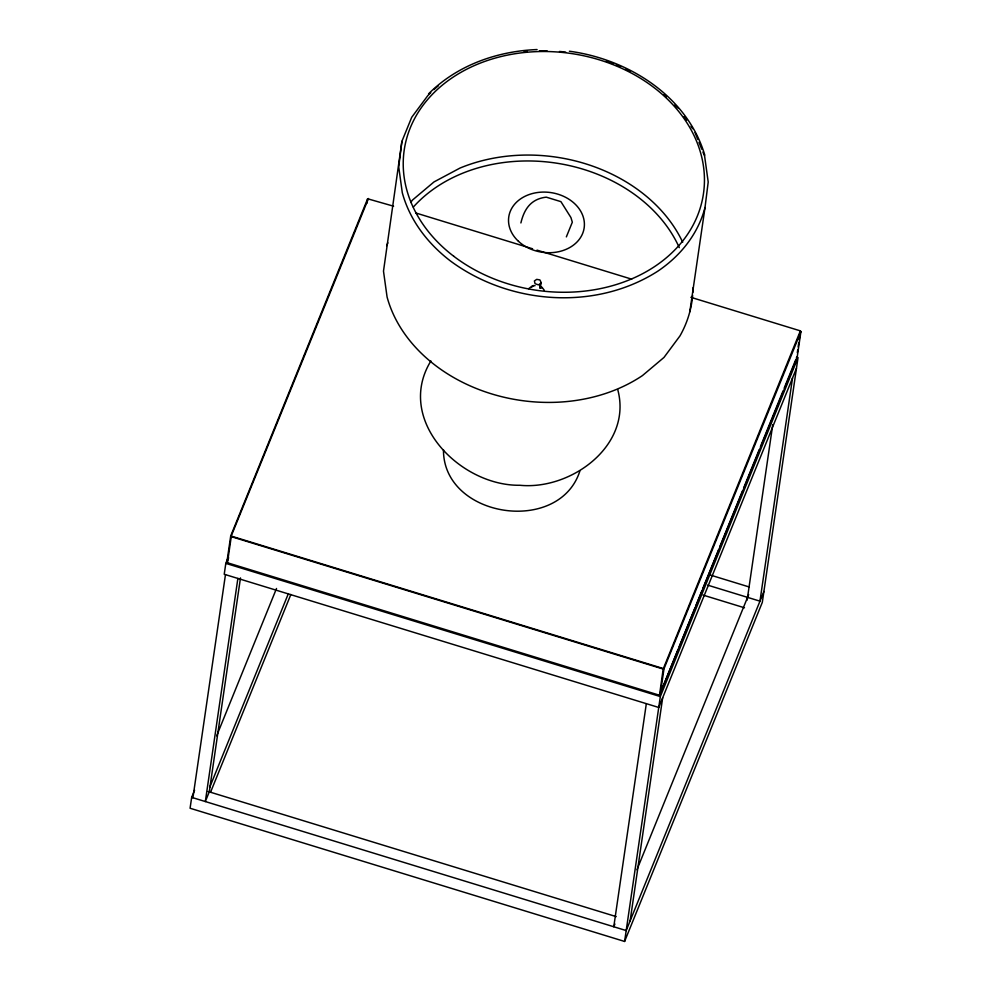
<?xml version="1.0" encoding="UTF-8"?>
<svg xmlns="http://www.w3.org/2000/svg" width="991" height="991" viewBox="0 0 991 991"><rect width="100%" height="100%" fill="white"/><g stroke="black" fill="none" stroke-linecap="round" stroke-linejoin="round"><path stroke-width="1.49" d="M443.46 449.716C443.039 517.897 559.333 535.611 579.921 470.886M430.763 92.646A155.352 122.921 8.3 0 0 427.716 95.743L411.711 117.297L401.9 141.354L383.492 271.15L387.072 296.978A155.352 122.921 8.3 0 0 491.301 393.799A155.352 122.921 8.3 0 0 642.478 375.564L663.982 357.441L679.987 335.887A155.352 122.921 8.3 0 0 692.635 295.417M401.9 141.354L398.716 166.847L402.284 192.688A155.352 122.921 8.3 0 0 450.608 261.104C509.572 304.596 595.207 311.186 657.69 271.261A155.352 122.921 8.3 0 0 705.01 207.528L708.206 182.034L704.626 156.194L702.929 152.032M194.583 790.211L191.672 797.359L190.086 808.247L624.603 941.45L762.314 602.367L798.04 357.491L660.328 696.574L624.603 941.45M228.141 557.648L225.812 563.371L224.226 574.26L658.742 707.463L796.442 368.379M368.454 198.485L231.411 535.574L227.447 562.789L226.902 562.046L230.717 535.933L367.636 198.782L393.6 206.202M192.923 797.743L225.465 574.631M237.877 578.447L205.335 801.546L209.262 791.859L240.479 577.926M367.004 203.143L367.636 198.782M689.798 311.831L705.01 207.528M646.33 703.66L613.776 926.758L614.903 923.996M663.177 669.049L659.486 695.236L797.098 357.726L800.914 331.613L800.369 330.87L663.177 669.049L231.138 536.602M660.179 694.877L663.995 668.752L800.914 331.613M630.127 920.874L662.669 697.775M747.152 600.088L772.745 424.693M792.515 378.067L759.961 601.165L707.611 585.124M797.309 352.697L797.73 349.798M798.151 346.9L798.796 342.539M799.217 339.64L799.848 335.292M541.247 282.745L538.534 284.913L535.053 283.699L534.397 280.961L536.738 279.363L539.897 279.92L541.247 282.745L540.07 288.381L539.971 287.155M796.677 357.057L796.405 358.085L797.098 357.726M226.902 562.046L228.648 557.76M216.657 735.842L276.514 588.468M209.77 787.176L288.369 593.634M210.513 792.329L290.858 594.476M520.894 222.95C524.227 208.915 531.027 198.943 546.252 197.147L560.918 201.644L570.927 217.549L572.327 222.195L566.356 236.886M678.042 649.514L659.486 695.236L227.335 562.727M679.207 646.652L694.877 608.09M696.029 605.228L701.839 590.946M702.991 588.084L718.661 549.51M719.813 546.66L742.445 490.941M743.609 488.08L759.267 449.518M760.431 446.656L783.051 390.937M784.215 388.088L795.823 359.51M636.928 869.764L748.676 594.6M763.9 591.478L626.188 930.561L191.672 797.359M386.688 245.644L387.84 242.82M430.912 360.959C394.653 419.949 460.072 486.123 519.854 485.268C571.15 490.372 632.741 445.318 617.74 389.612M410.72 202.437L412.504 200.033L434.008 181.923L460.059 168.036A155.352 122.921 8.3 0 1 682.7 242.262M528.661 288.691L532.477 285.78L535.066 285.668M531.523 287.291L533.443 285.495M428.546 93.86C457.124 65.22 497.135 51.136 537.072 49.55M230.717 535.933L663.995 668.752M569.404 51.222C628.158 59.138 687.308 96.053 704.812 155.203M415.687 212.941L532.563 248.778M537.011 250.141L631.701 279.165M690.876 297.312L800.369 330.87M710.696 575.164L749.122 586.945M703.077 595.096L744.489 607.793M225.812 563.371L660.328 696.574M208.023 791.475L616.229 916.625M539.686 286.25L541.966 287.229L544.17 290.078M539.835 285.532L542.052 288.319M663.933 94.863L666.113 96.883M674.834 104.984L678.104 108.019M684.124 116.542L686.701 120.196M691 126.291L692.721 128.731M695.013 132.559L697.837 139.508M698.965 142.295L701.801 149.245M692.982 287.836A155.352 122.921 8.3 0 1 692.845 292.395M413.358 207.032A151.214 119.638 8.3 0 1 556.397 163.143A151.214 119.638 8.3 0 1 679.293 247.651M433.947 89.624A155.352 122.921 8.3 0 1 438.406 85.722M524.165 51.693A155.352 122.921 8.3 0 1 527.212 51.421M539.414 50.789A155.352 122.921 8.3 0 1 547.106 50.801M559.494 51.458A155.352 122.921 8.3 0 1 565.65 52.077M606.219 61.269A155.352 122.921 8.3 0 1 613.417 63.907M616.253 65.034A155.352 122.921 8.3 0 1 620.477 66.818M625.99 69.333A155.352 122.921 8.3 0 1 630.028 71.327M518.454 241.309A38.092 30.139 8.3 0 0 582.634 233.492A38.092 30.139 8.3 0 0 538.299 192.415A38.092 30.139 8.3 0 0 518.454 241.309M453.717 256.235A151.214 119.651 8.3 0 0 701.343 204.096A151.214 119.651 8.3 0 0 506.426 55.323A151.214 119.651 8.3 0 0 453.717 256.235"/></g></svg>
